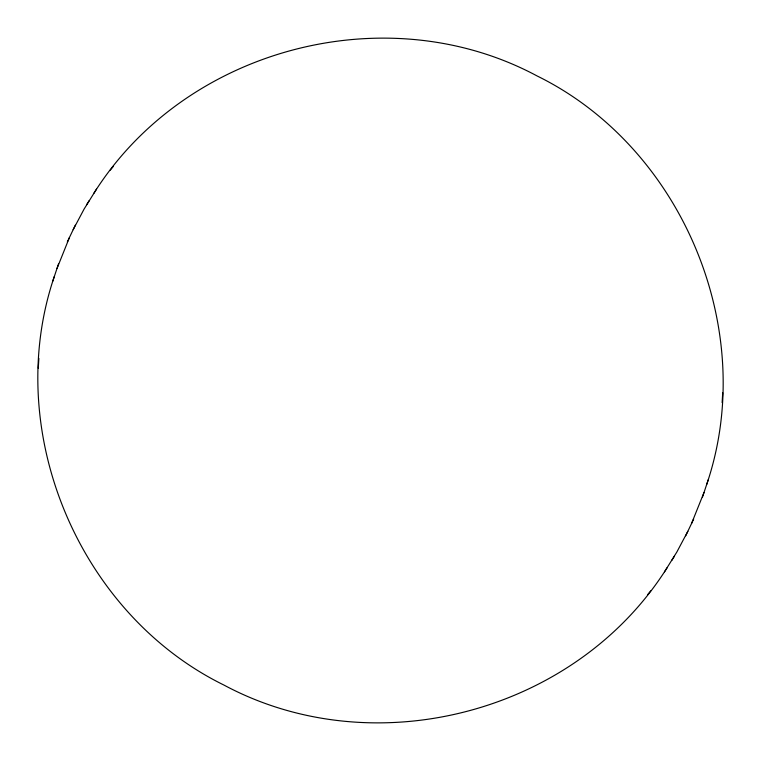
<?xml version="1.0" encoding="UTF-8"?>
<svg xmlns="http://www.w3.org/2000/svg" width="761" height="761" viewBox="0 0 761 761"><rect width="100%" height="100%" fill="white"/><g stroke="black" fill="none" stroke-linecap="round" stroke-linejoin="round"><path stroke-width="1.14" d="M54.288 276.576C2.074 430.279 78.174 613.461 223.877 685.033C374.802 765.927 576.02 712.648 667.102 567.754M706.712 484.424C758.926 330.721 682.826 147.539 537.123 75.967C386.198 -4.927 184.99 48.352 93.898 193.246M38.868 358.336L38.288 368.219M722.132 402.655L722.712 392.781M57.027 268.443L69.47 237.442M691.53 523.558L703.973 492.557M52.737 281.275L58.578 263.715M702.422 497.285L708.263 479.725M73.17 229.679L84.157 208.952L96.552 189.07M664.448 571.93L676.843 552.048L687.83 531.321M67.339 241.922L75.291 225.199M685.709 535.801L693.661 519.078M86.64 204.661L89.313 200.457M671.687 560.543L674.36 556.339M110.278 170.141L113.446 166.288M647.554 594.712L650.722 590.859"/></g></svg>
